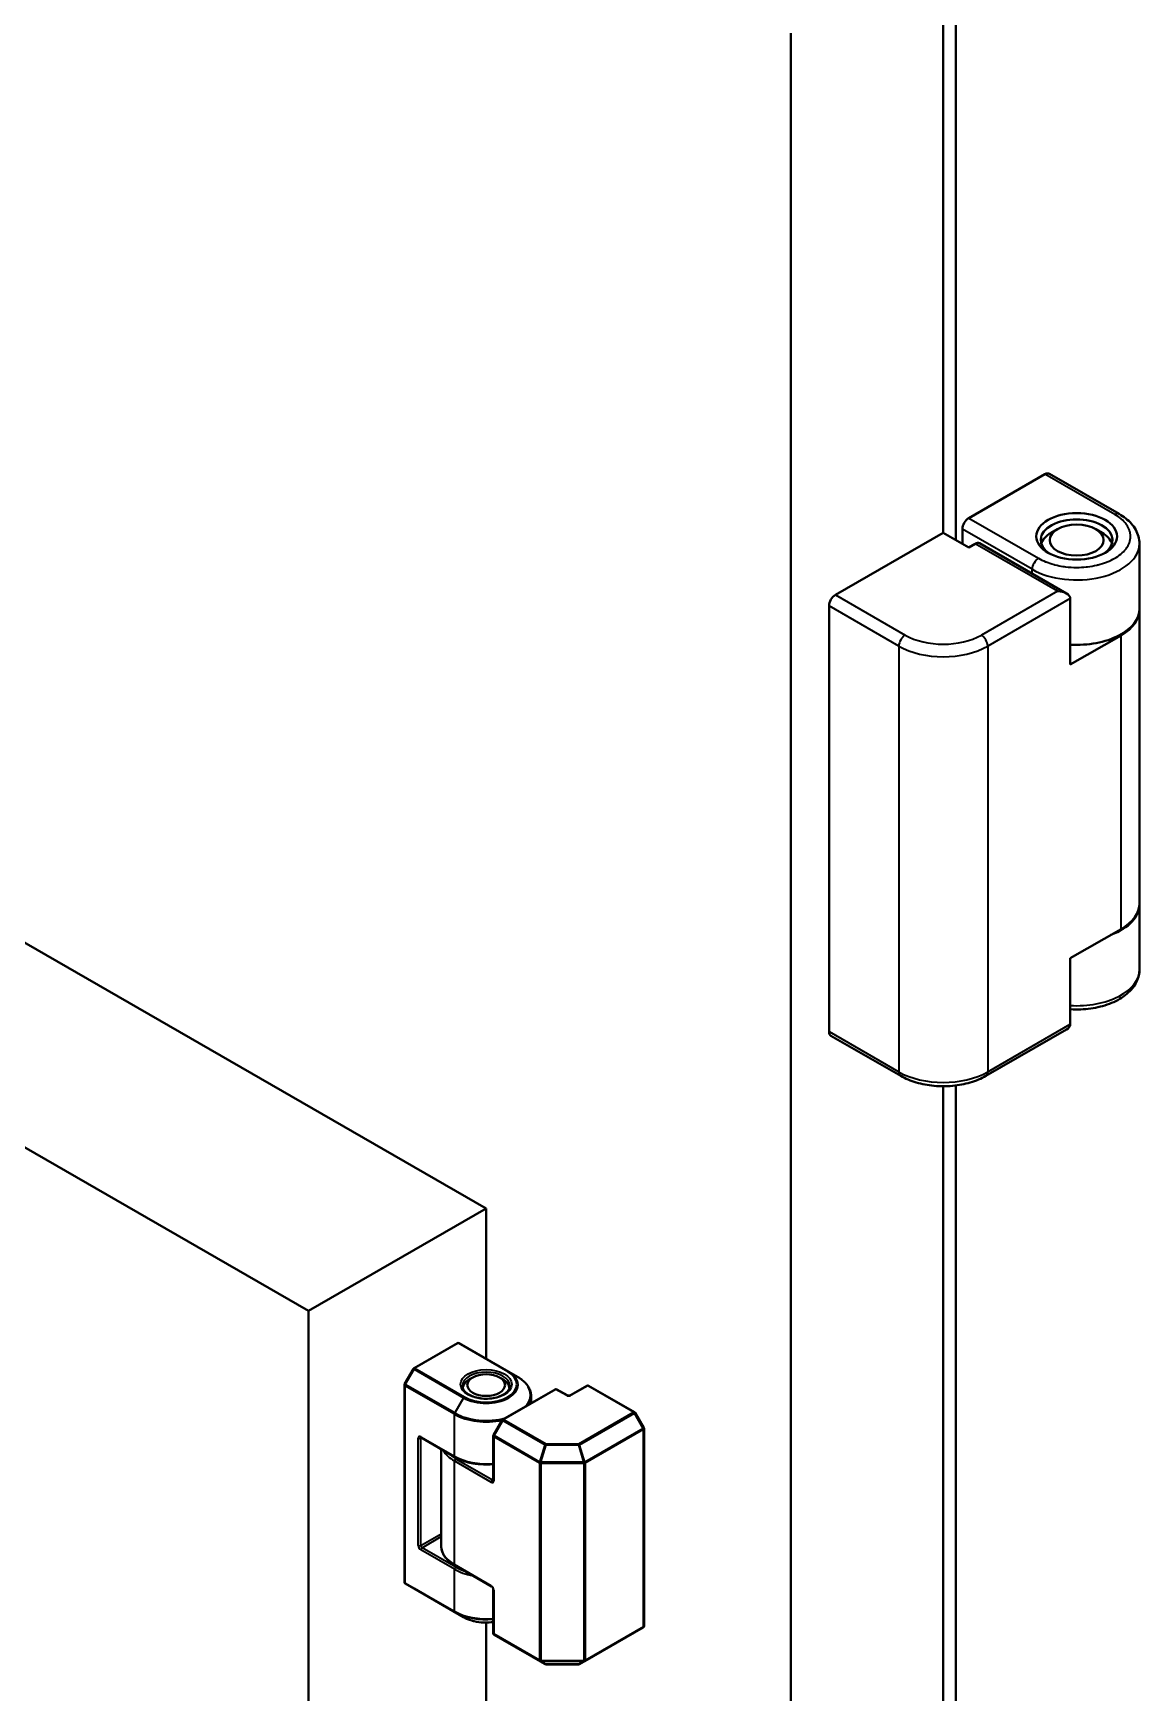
# Model space of a CAD drawing. Header units: millimetres. Extents: x 0 to 2970, y 0 to 2100.
# Drawn here: x 2641.1 to 2702.7, y 1624.2 to 1716.6 of the extents above; entities that cross this region are included whole.
import ezdxf

# ---------------------------------------------------------------- set-up
doc = ezdxf.new("R2010")
doc.units = ezdxf.units.MM
doc.header["$LTSCALE"] = 5
doc.layers.add('가시적인 것(ISO)', color=3, linetype='Continuous', lineweight=40)
doc.layers.add('가시적인 좁은 것(ISO)', color=3, linetype='Continuous', lineweight=35)

msp = doc.modelspace()

# ---------------------------------------------------------------- linework, layer by layer
at = {"layer": '가시적인 것(ISO)'}
for p, q in [((2692.449, 1688.379), (2692.449, 1721.895)), ((2691.742, 1688.786), (2691.742, 1721.488)), ((2683.257, 1454.987), (2683.257, 1716.602)), ((2666.286, 1651.162), (2556.685, 1714.277)), ((2656.387, 1645.461), (2546.785, 1708.576)), ((2697.399, 1692.044), (2693.156, 1689.601)), ((2697.648, 1692.068), (2701.538, 1689.829)), ((2691.742, 1688.786), (2685.732, 1685.325)), ((2693.156, 1687.972), (2691.742, 1688.786)), ((2692.803, 1688.988), (2692.803, 1688.175)), ((2698.102, 1688.987), (2697.747, 1688.781)), ((2700.231, 1688.987), (2700.586, 1688.781)), ((2693.51, 1688.175), (2693.156, 1687.972)), ((2698.605, 1685.41), (2693.759, 1688.2)), ((2702.667, 1684.556), (2702.667, 1688.174)), ((2698.813, 1681.441), (2698.813, 1685.12)), ((2685.378, 1684.713), (2685.378, 1661.004)), ((2702.667, 1684.495), (2702.667, 1668.144)), ((2701.642, 1683.07), (2698.813, 1681.441)), ((2702.667, 1664.465), (2702.667, 1668.083)), ((2698.813, 1665.09), (2701.642, 1666.719)), ((2698.813, 1661.411), (2698.813, 1665.09)), ((2685.482, 1660.774), (2689.371, 1658.535)), ((2698.605, 1661.121), (2694.113, 1658.535)), ((2691.742, 1517.101), (2691.742, 1657.962)), ((2692.449, 1516.694), (2692.449, 1658.006)), ((2666.286, 1651.162), (2656.387, 1645.461)), ((2666.286, 1642.789), (2666.286, 1651.162)), ((2656.387, 1560.027), (2656.387, 1645.461)), ((2664.687, 1643.653), (2662.271, 1642.261)), ((2667.544, 1642.064), (2664.787, 1643.653)), ((2661.745, 1641.378), (2662.234, 1642.224)), ((2661.731, 1641.328), (2661.731, 1630.358)), ((2665.541, 1641.749), (2665.363, 1641.646)), ((2667.032, 1641.749), (2667.209, 1641.646)), ((2667.549, 1642.062), (2668.04, 1641.777)), ((2670.125, 1641.084), (2667.22, 1639.411)), ((2668.786, 1640.312), (2668.786, 1640.717)), ((2670.791, 1640.758), (2670.225, 1641.084)), ((2671.893, 1641.287), (2670.974, 1640.758)), ((2674.545, 1639.818), (2671.993, 1641.287)), ((2675.07, 1638.934), (2674.581, 1639.781)), ((2666.695, 1638.527), (2667.184, 1639.374)), ((2675.084, 1627.915), (2675.084, 1638.884)), ((2662.665, 1638.395), (2664.539, 1637.316)), ((2663.786, 1632.35), (2663.786, 1637.749)), ((2666.681, 1638.477), (2666.681, 1636.038)), ((2666.59, 1630.106), (2664.539, 1631.286)), ((2662.27, 1629.988), (2661.781, 1630.272)), ((2665.028, 1628.4), (2662.271, 1629.988)), ((2666.681, 1629.947), (2666.681, 1627.508)), ((2666.286, 1582.699), (2666.286, 1628.098)), ((2674.545, 1627.545), (2671.488, 1625.785)), ((2674.545, 1627.545), (2675.034, 1627.829)), ((2667.22, 1627.138), (2666.731, 1627.422)), ((2669.569, 1625.785), (2667.22, 1627.138)), ((2671.439, 1625.772), (2669.619, 1625.772))]:
    msp.add_line(p, q, dxfattribs=at)
for centre, start, end in [((2664.737, 1643.566), 60.06401, 119.93599), ((2662.32, 1642.174), 119.93599, 149.99996), ((2661.831, 1641.328), 149.99996, 180), ((2671.943, 1641.201), 60.06401, 119.93599), ((2670.175, 1640.997), 60.06401, 119.93599), ((2674.495, 1639.731), 30.00004, 60.06401), ((2666.781, 1638.477), 149.99996, 180), ((2667.27, 1639.324), 119.93599, 149.99996), ((2674.984, 1638.884), 0, 30.00004), ((2661.831, 1630.358), 180, 239.87236), ((2666.781, 1627.508), 180, 239.87236), ((2674.984, 1627.915), 300.12764, 0), ((2669.619, 1625.872), 240.06401, 270), ((2671.439, 1625.872), 270, 299.93599)]:
    msp.add_arc(centre, 0.1, start, end, dxfattribs=at)
for centre, major_axis, ratio, start_param, end_param in [((2697.399, 1691.635), (0.25, 0.433), 0.578093, 0, 0.783464), ((2693.156, 1689.192), (-0.25, -0.433), 0.578093, 3.925057, 5.495853), ((2699.167, 1688.378), (-2, 0), 0.575862, 2.421213, 7.003565), ((2699.167, 1687.97), (-2, 0), 0.575862, 5.50164, 6.104779), ((2699.167, 1687.97), (2, 0), 0.575862, 0.178407, 0.781546), ((2693.51, 1687.767), (0.25, 0.433), 0.578093, 0, 0.783464), ((2685.732, 1684.916), (-0.25, -0.433), 0.578093, 3.925057, 5.495853), ((2698.106, 1685.12), (-0.707, 0), 0.578093, 3.141593, 4.712389), ((2699.167, 1684.556), (3.5, 0), 0.575862, 4.611201, 6.283185), ((2699.167, 1684.495), (3.5, 0), 0.575862, 5.497787, 6.298397), ((2699.167, 1668.083), (3.5, 0), 0.575862, 5.289993, 6.298397), ((2699.167, 1668.144), (3.5, 0), 0.575862, 5.497787, 6.283185), ((2685.732, 1661.207), (-0.25, -0.433), 0.578093, 5.495853, 6.283185), ((2698.106, 1661.411), (-0.707, 0), 0.578093, 2.354261, 3.141593), ((2666.286, 1641.119), (-1.3, 0), 0.575862, 5.501645, 6.24926), ((2666.286, 1641.119), (1.3, 0), 0.575862, 0.033926, 0.781541)]:
    msp.add_ellipse(centre, major_axis=major_axis, ratio=ratio, start_param=start_param, end_param=end_param, dxfattribs=at)
for centre, major_axis in [((2699.167, 1688.583), (2.25, 0)), ((2699.167, 1688.378), (1.5, 0)), ((2666.286, 1641.323), (-1.05, 0))]:
    msp.add_ellipse(centre, major_axis=major_axis, ratio=0.575862, dxfattribs=at)
for points, knots in [([(2701.538, 1689.829), (2701.668, 1689.754), (2701.791, 1689.671), (2702.018, 1689.491), (2702.122, 1689.394), (2702.307, 1689.185), (2702.388, 1689.073), (2702.523, 1688.834), (2702.576, 1688.708), (2702.648, 1688.446), (2702.667, 1688.31), (2702.667, 1688.174)], [0, 0, 0, 0, 0.1570796, 0.1570796, 0.3141593, 0.3141593, 0.4712389, 0.4712389, 0.6283185, 0.6283185, 0.7853982, 0.7853982, 0.7853982, 0.7853982]), ([(2698.813, 1662.248), (2698.823, 1662.248), (2698.832, 1662.247), (2699.213, 1662.226), (2699.589, 1662.241), (2700.316, 1662.344), (2700.668, 1662.431), (2701.318, 1662.677), (2701.615, 1662.836), (2702.115, 1663.219), (2702.322, 1663.443), (2702.585, 1663.92), (2702.658, 1664.165), (2702.666, 1664.432), (2702.667, 1664.448), (2702.667, 1664.465)], [3.819289, 3.819289, 3.819289, 3.819289, 3.828003, 3.828003, 4.167748, 4.167748, 4.508338, 4.508338, 4.852593, 4.852593, 5.190113, 5.190113, 5.478417, 5.478417, 5.497787, 5.497787, 5.497787, 5.497787]), ([(2689.371, 1658.535), (2689.633, 1658.384), (2689.926, 1658.262), (2690.553, 1658.078), (2690.887, 1658.016), (2691.568, 1657.954), (2691.916, 1657.954), (2692.598, 1658.016), (2692.931, 1658.078), (2693.558, 1658.262), (2693.852, 1658.384), (2694.113, 1658.535)], [3.141593, 3.141593, 3.141593, 3.141593, 3.455752, 3.455752, 3.769911, 3.769911, 4.08407, 4.08407, 4.39823, 4.39823, 4.712389, 4.712389, 4.712389, 4.712389]), ([(2667.544, 1642.064), (2667.545, 1642.064), (2667.545, 1642.064), (2667.546, 1642.064), (2667.546, 1642.063), (2667.547, 1642.063), (2667.547, 1642.063), (2667.548, 1642.063), (2667.548, 1642.062), (2667.549, 1642.062), (2667.549, 1642.062), (2667.549, 1642.062)], [3.141592654, 3.141592654, 3.141592654, 3.141592654, 3.14236323, 3.14236323, 3.143133807, 3.143133807, 3.143904384, 3.143904384, 3.144674961, 3.144674961, 3.145445538, 3.145445538, 3.145445538, 3.145445538]), ([(2668.786, 1640.717), (2668.786, 1640.798), (2668.775, 1640.879), (2668.732, 1641.038), (2668.699, 1641.116), (2668.615, 1641.266), (2668.563, 1641.338), (2668.442, 1641.476), (2668.372, 1641.542), (2668.217, 1641.666), (2668.132, 1641.723), (2668.04, 1641.777)], [2.3561945, 2.3561945, 2.3561945, 2.3561945, 2.5125035, 2.5125035, 2.6688126, 2.6688126, 2.8251217, 2.8251217, 2.9814307, 2.9814307, 3.1377398, 3.1377398, 3.1377398, 3.1377398]), ([(2664.961, 1641.282), (2664.961, 1641.2), (2664.988, 1641.117), (2665.093, 1640.965), (2665.164, 1640.896), (2665.341, 1640.776), (2665.445, 1640.724), (2665.679, 1640.639), (2665.809, 1640.607), (2666.081, 1640.566), (2666.224, 1640.558), (2666.507, 1640.568), (2666.647, 1640.585), (2666.91, 1640.643), (2667.032, 1640.684), (2667.245, 1640.784), (2667.337, 1640.842), (2667.482, 1640.968), (2667.535, 1641.036), (2667.597, 1641.163), (2667.611, 1641.223), (2667.611, 1641.282)], [5.497787, 5.497787, 5.497787, 5.497787, 5.877357, 5.877357, 6.199993, 6.199993, 6.507337, 6.507337, 6.815863, 6.815863, 7.126464, 7.126464, 7.437614, 7.437614, 7.747574, 7.747574, 8.055215, 8.055215, 8.364483, 8.364483, 8.63938, 8.63938, 8.63938, 8.63938]), ([(2670.791, 1640.758), (2670.796, 1640.755), (2670.801, 1640.752), (2670.816, 1640.747), (2670.824, 1640.745), (2670.844, 1640.74), (2670.855, 1640.739), (2670.878, 1640.737), (2670.89, 1640.737), (2670.913, 1640.739), (2670.924, 1640.741), (2670.944, 1640.745), (2670.953, 1640.748), (2670.966, 1640.754), (2670.97, 1640.756), (2670.974, 1640.758)], [1.570796, 1.570796, 1.570796, 1.570796, 1.77729, 1.77729, 2.000673, 2.000673, 2.239747, 2.239747, 2.487793, 2.487793, 2.735538, 2.735538, 2.97324, 2.97324, 3.141593, 3.141593, 3.141593, 3.141593]), ([(2662.652, 1638.401), (2662.652, 1638.401), (2662.652, 1638.401), (2662.653, 1638.401), (2662.654, 1638.4), (2662.659, 1638.398), (2662.662, 1638.397), (2662.665, 1638.395)], [4.3331066, 4.3331066, 4.3331066, 4.3331066, 4.3990032, 4.3990032, 4.5556961, 4.5556961, 4.712389, 4.712389, 4.712389, 4.712389]), ([(2664.539, 1637.316), (2664.732, 1637.205), (2664.955, 1637.113), (2665.437, 1636.976), (2665.697, 1636.93), (2666.2, 1636.892), (2666.443, 1636.894), (2666.681, 1636.916)], [0, 0, 0, 0, 0.3268087, 0.3268087, 0.6528573, 0.6528573, 0.9467814, 0.9467814, 0.9467814, 0.9467814]), ([(2666.681, 1636.038), (2666.681, 1636.034), (2666.681, 1636.031), (2666.68, 1636.026), (2666.68, 1636.024), (2666.679, 1636.023), (2666.679, 1636.023), (2666.679, 1636.023)], [3.1415927, 3.1415927, 3.1415927, 3.1415927, 3.299059, 3.299059, 3.4565254, 3.4565254, 3.5247424, 3.5247424, 3.5247424, 3.5247424]), ([(2663.786, 1632.35), (2663.786, 1632.269), (2663.797, 1632.187), (2663.841, 1632.028), (2663.874, 1631.95), (2663.959, 1631.799), (2664.012, 1631.726), (2664.134, 1631.587), (2664.204, 1631.522), (2664.361, 1631.398), (2664.447, 1631.34), (2664.539, 1631.286)], [0.7853982, 0.7853982, 0.7853982, 0.7853982, 0.9424778, 0.9424778, 1.0995574, 1.0995574, 1.2566371, 1.2566371, 1.4137167, 1.4137167, 1.5707963, 1.5707963, 1.5707963, 1.5707963]), ([(2666.681, 1629.947), (2666.681, 1629.953), (2666.681, 1629.959), (2666.678, 1629.974), (2666.676, 1629.983), (2666.67, 1630.002), (2666.666, 1630.012), (2666.656, 1630.033), (2666.65, 1630.043), (2666.637, 1630.062), (2666.63, 1630.071), (2666.616, 1630.086), (2666.609, 1630.092), (2666.598, 1630.101), (2666.594, 1630.103), (2666.59, 1630.106)], [3.141593, 3.141593, 3.141593, 3.141593, 3.348571, 3.348571, 3.57224, 3.57224, 3.811409, 3.811409, 4.059391, 4.059391, 4.306964, 4.306964, 4.54447, 4.54447, 4.712389, 4.712389, 4.712389, 4.712389]), ([(2665.028, 1628.4), (2665.163, 1628.322), (2665.317, 1628.258), (2665.65, 1628.161), (2665.829, 1628.127), (2666.196, 1628.094), (2666.383, 1628.094), (2666.605, 1628.115), (2666.643, 1628.119), (2666.681, 1628.124)], [0, 0, 0, 0, 0.31493, 0.31493, 0.62986, 0.62986, 0.94479, 0.94479, 1.010812, 1.010812, 1.010812, 1.010812])]:
    msp.add_open_spline(points, degree=3, knots=knots, dxfattribs=at)
at = {"layer": '가시적인 좁은 것(ISO)'}
for p, q in [((2701.288, 1689.804), (2697.399, 1692.044)), ((2693.156, 1689.601), (2697.045, 1687.361)), ((2696.692, 1686.749), (2692.803, 1688.988)), ((2698.106, 1685.529), (2693.51, 1688.175)), ((2696.692, 1686.511), (2696.692, 1686.749)), ((2685.732, 1685.325), (2689.621, 1683.086)), ((2698.106, 1685.529), (2693.863, 1683.086)), ((2698.813, 1685.12), (2694.217, 1682.473)), ((2689.267, 1682.473), (2685.378, 1684.713)), ((2701.642, 1666.719), (2701.642, 1683.07)), ((2689.267, 1682.473), (2689.267, 1658.764)), ((2694.217, 1682.473), (2694.217, 1658.764)), ((2685.378, 1661.004), (2689.267, 1658.764)), ((2694.217, 1658.764), (2698.813, 1661.411)), ((2664.737, 1643.648), (2662.32, 1642.256)), ((2667.494, 1642.06), (2664.737, 1643.648)), ((2662.32, 1642.256), (2665.078, 1640.668)), ((2661.781, 1641.357), (2662.27, 1642.203)), ((2664.539, 1639.769), (2661.781, 1641.357)), ((2662.27, 1642.203), (2665.028, 1640.615)), ((2664.519, 1639.699), (2661.761, 1641.287)), ((2661.761, 1641.287), (2661.761, 1630.318)), ((2665.028, 1640.615), (2664.539, 1639.769)), ((2670.175, 1641.079), (2667.27, 1639.406)), ((2670.741, 1640.753), (2670.175, 1641.079)), ((2671.943, 1641.282), (2671.024, 1640.753)), ((2674.495, 1639.813), (2671.943, 1641.282)), ((2664.519, 1637.362), (2664.519, 1639.699)), ((2671.439, 1638.053), (2674.495, 1639.813)), ((2671.489, 1638), (2674.545, 1639.76)), ((2675.034, 1638.913), (2674.545, 1639.76)), ((2666.731, 1638.506), (2667.22, 1639.353)), ((2667.22, 1639.353), (2669.569, 1638)), ((2667.27, 1639.406), (2669.619, 1638.053)), ((2675.034, 1638.913), (2671.775, 1637.037)), ((2675.054, 1638.844), (2671.796, 1636.967)), ((2675.054, 1627.875), (2675.054, 1638.844)), ((2662.503, 1632.391), (2662.503, 1638.359)), ((2662.645, 1638.441), (2664.519, 1637.362)), ((2662.645, 1638.359), (2662.686, 1638.383)), ((2662.645, 1632.391), (2662.645, 1638.359)), ((2669.262, 1636.967), (2666.711, 1638.436)), ((2666.711, 1638.436), (2666.711, 1635.997)), ((2669.283, 1637.037), (2666.731, 1638.506)), ((2669.283, 1637.037), (2669.569, 1638)), ((2669.333, 1637.025), (2669.619, 1637.988)), ((2669.619, 1638.053), (2671.439, 1638.053)), ((2669.619, 1638.053), (2669.619, 1637.988)), ((2669.619, 1637.988), (2671.439, 1637.988)), ((2671.439, 1637.988), (2671.439, 1638.053)), ((2671.725, 1637.025), (2671.439, 1637.988)), ((2671.775, 1637.037), (2671.489, 1638)), ((2664.519, 1637.096), (2666.569, 1635.915)), ((2664.519, 1631.332), (2664.519, 1637.096)), ((2664.589, 1637.219), (2666.64, 1636.038)), ((2669.262, 1636.967), (2669.262, 1625.998)), ((2671.725, 1637.025), (2669.333, 1637.025)), ((2669.333, 1636.95), (2669.333, 1637.025)), ((2671.725, 1636.95), (2669.333, 1636.95)), ((2669.333, 1636.95), (2669.333, 1625.981)), ((2671.725, 1637.025), (2671.725, 1636.95)), ((2671.725, 1636.95), (2671.725, 1625.981)), ((2671.796, 1636.967), (2671.796, 1625.998)), ((2666.64, 1636.038), (2666.681, 1636.062)), ((2662.645, 1632.391), (2663.786, 1633.048)), ((2664.519, 1631.067), (2662.645, 1632.146)), ((2662.715, 1632.268), (2663.786, 1632.885)), ((2664.589, 1631.189), (2662.715, 1632.268)), ((2666.569, 1630.152), (2664.519, 1631.332)), ((2661.761, 1630.318), (2664.519, 1628.73)), ((2662.27, 1629.988), (2661.781, 1630.272)), ((2661.781, 1630.272), (2664.539, 1628.684)), ((2664.519, 1628.73), (2664.519, 1631.067)), ((2665.028, 1628.4), (2662.27, 1629.988)), ((2666.711, 1629.907), (2666.711, 1627.467)), ((2665.028, 1628.4), (2664.539, 1628.684)), ((2669.262, 1625.998), (2666.711, 1627.467)), ((2674.545, 1627.545), (2671.489, 1625.785)), ((2671.775, 1625.952), (2675.034, 1627.829)), ((2671.796, 1625.998), (2675.054, 1627.875)), ((2674.545, 1627.545), (2675.034, 1627.829)), ((2667.22, 1627.138), (2666.731, 1627.421)), ((2669.283, 1625.952), (2666.731, 1627.421)), ((2669.569, 1625.785), (2667.22, 1627.138)), ((2669.283, 1625.952), (2669.569, 1625.785)), ((2669.333, 1625.981), (2671.725, 1625.981)), ((2669.333, 1625.94), (2669.333, 1625.981)), ((2669.333, 1625.94), (2669.619, 1625.773)), ((2669.333, 1625.94), (2671.725, 1625.94)), ((2671.439, 1625.773), (2669.619, 1625.773)), ((2669.619, 1625.773), (2669.619, 1625.772)), ((2671.725, 1625.94), (2671.439, 1625.773)), ((2671.439, 1625.773), (2671.439, 1625.772)), ((2671.775, 1625.952), (2671.489, 1625.785)), ((2671.725, 1625.981), (2671.725, 1625.94))]:
    msp.add_line(p, q, dxfattribs=at)
for centre, major_axis, ratio, start_param, end_param in [((2701.288, 1689.395), (0.25, 0.433), 0.578093, 0, 0.783464), ((2699.167, 1688.174), (3.5, 0), 0.575862, 3.926991, 6.283185), ((2697.045, 1686.952), (0.25, 0.433), 0.578093, 0.783464, 2.354261), ((2689.621, 1682.677), (-0.25, -0.433), 0.578093, 3.925057, 5.495853), ((2691.742, 1684.307), (-3, 0), 0.575862, 0.785398, 2.356194), ((2693.863, 1682.677), (0.25, -0.433), 0.578093, 0.787332, 2.358128), ((2691.742, 1683.898), (-3.5, 0), 0.575862, 0.785398, 2.356194), ((2699.167, 1664.465), (3.5, 0), 0.575862, 4.611201, 6.283185), ((2689.621, 1658.968), (-0.25, -0.433), 0.578093, 5.495853, 6.283185), ((2691.742, 1660.189), (3.5, 0), 0.575862, 3.926991, 5.497787), ((2693.863, 1658.968), (0.25, -0.433), 0.578093, 0, 0.787332), ((2664.737, 1643.566), (-0.0499, 0.0867), 0.578093, 5.499721, 6.283185), ((2664.737, 1643.566), (0.0499, 0.0867), 0.578093, 0, 0.783465), ((2662.32, 1642.174), (-0.0866, 0.05), 0.001578, 5.328781, 6.283187), ((2662.32, 1642.174), (0.0499, 0.0867), 0.578093, 0.783464, 1.568862), ((2662.32, 1642.174), (-0.0499, 0.0867), 0.578093, 5.499721, 6.283185), ((2661.831, 1641.328), (-0.1, 0), 0.575862, 0, 0.785398), ((2661.831, 1641.328), (-0.0866, 0.05), 0.001578, 5.32878, 6.283185), ((2661.831, 1641.328), (0.0499, 0.0867), 0.578093, 1.568863, 2.354261), ((2666.286, 1641.282), (-1.325, 0), 0.575862, 3.141593, 6.283185), ((2666.286, 1641.34), (1.779, 0), 0.575862, 3.926991, 7.064731), ((2666.286, 1641.364), (1.709, 0), 0.575862, 3.926991, 7.068583), ((2667.494, 1641.978), (0.0499, 0.0867), 0.578093, 0, 0.783469), ((2666.286, 1640.775), (2.471, 0), 0.575862, 5.830536, 7.064731), ((2671.943, 1641.201), (-0.0499, 0.0867), 0.578093, 5.499721, 6.283185), ((2671.943, 1641.201), (0.0499, 0.0867), 0.578093, 0, 0.783464), ((2665.078, 1640.586), (-0.0499, -0.0867), 0.578093, 3.925059, 4.710456), ((2666.286, 1640.717), (2.5, 0), 0.575862, 5.9356, 6.283185), ((2670.175, 1640.997), (-0.0499, 0.0867), 0.578093, 5.499721, 6.283185), ((2670.175, 1640.997), (0.0499, 0.0867), 0.578093, 0, 0.783464), ((2670.741, 1640.671), (0.0499, 0.0867), 0.578093, 0, 0.783464), ((2670.882, 1640.834), (0.2, 0), 0.575862, 3.926991, 5.497787), ((2671.024, 1640.671), (-0.0499, 0.0867), 0.578093, 5.499721, 6.283185), ((2664.589, 1639.74), (0.0499, 0.0867), 0.578093, 1.568867, 2.354267), ((2666.286, 1640.717), (-2.5, 0), 0.575862, 0.785398, 1.937624), ((2666.286, 1640.775), (-2.471, 0), 0.575862, 0.785398, 2.023446), ((2674.495, 1639.731), (0.0499, 0.0867), 0.578093, 0, 0.783464), ((2674.495, 1639.731), (-0.0499, 0.0867), 0.578093, 4.714323, 5.499721), ((2674.495, 1639.731), (0.0866, 0.05), 0.001578, 0, 0.954406), ((2666.781, 1638.477), (-0.0866, 0.05), 0.001578, 5.32878, 6.283185), ((2667.27, 1639.324), (-0.0866, 0.05), 0.001578, 5.328772, 6.283174), ((2667.27, 1639.324), (-0.0499, 0.0867), 0.578093, 5.499721, 6.283185), ((2667.27, 1639.324), (0.0499, 0.0867), 0.578093, 0.783464, 1.568863), ((2674.984, 1638.884), (0.0866, 0.05), 0.001578, 0, 0.954406), ((2674.984, 1638.884), (-0.0499, 0.0867), 0.578093, 3.928925, 4.714323), ((2674.984, 1638.884), (0.1, 0), 0.575862, 5.497787, 6.283185), ((2662.645, 1638.277), (-0.1, 0.173), 0.578093, 5.499721, 7.070517), ((2662.574, 1638.399), (0.1, 0), 0.575862, 3.926991, 5.497787), ((2662.715, 1638.482), (-0.0499, -0.0867), 0.578093, 5.495853, 6.283185), ((2662.715, 1638.318), (-0.0499, 0.0867), 0.578093, 0.166431, 0.787332), ((2666.286, 1638.114), (-2.5, 0), 0.575862, 0.303625, 0.785398), ((2666.781, 1638.477), (-0.1, 0), 0.575862, 0, 0.785398), ((2666.781, 1638.477), (0.0499, 0.0867), 0.578093, 1.568863, 2.354261), ((2669.619, 1637.971), (-0.0499, -0.0867), 0.578093, 3.925057, 4.710455), ((2669.619, 1637.971), (0.0959, -0.0285), 0.164007, 1.619512, 2.16754), ((2671.439, 1637.971), (-0.0499, 0.0867), 0.578093, 4.714323, 5.499721), ((2671.439, 1637.971), (0.0959, 0.0285), 0.164007, 0.974053, 1.522081), ((2666.286, 1638.196), (2.4, 0), 0.575862, 3.661358, 3.926991), ((2666.286, 1638.38), (2.5, 0), 0.575862, 3.926991, 4.871044), ((2664.589, 1637.402), (-0.0499, -0.0867), 0.578093, 5.495853, 6.283185), ((2664.589, 1637.137), (-0.0499, -0.0867), 0.578093, 3.925057, 5.495853), ((2669.333, 1637.008), (0.0499, 0.0867), 0.578093, 1.568863, 2.354261), ((2669.333, 1637.008), (-0.1, 0), 0.575862, 0.785398, 1.570796), ((2669.333, 1637.008), (0.0959, -0.0285), 0.164007, 1.619512, 2.16754), ((2671.725, 1637.008), (0.0959, 0.0285), 0.164007, 0.974053, 1.522081), ((2671.725, 1637.008), (-0.1, 0), 0.575862, 1.570796, 2.356194), ((2671.725, 1637.008), (0.0499, -0.0867), 0.578093, 0.787332, 1.57273), ((2666.64, 1635.956), (-0.0499, -0.0867), 0.578093, 3.925057, 5.495853), ((2666.569, 1636.079), (0.1, -0.173), 0.578093, 5.499721, 7.070517), ((2666.64, 1636.119), (0.0499, -0.0867), 0.578093, 5.499721, 6.116754), ((2666.781, 1636.038), (-0.1, 0), 0.575862, 0, 0.785398), ((2662.645, 1632.309), (0.1, -0.173), 0.578093, 3.928925, 5.499721), ((2662.574, 1632.431), (-0.1, 0), 0.575862, 0.785398, 2.356194), ((2662.715, 1632.35), (-0.0499, 0.0867), 0.578093, 0.787332, 2.358128), ((2662.715, 1632.186), (0.0499, 0.0867), 0.578093, 0.783464, 2.354261), ((2666.286, 1632.35), (-2.5, 0), 0.575862, 0, 0.785398), ((2664.589, 1631.373), (-0.0499, -0.0867), 0.578093, 5.495853, 6.283185), ((2664.589, 1631.107), (0.0499, 0.0867), 0.578093, 0.783464, 2.354261), ((2666.286, 1632.166), (-2.4, 0), 0.575862, 0.785398, 1.051031), ((2661.831, 1630.358), (-0.1, 0), 0.575862, 0, 0.785398), ((2661.831, 1630.358), (-0.0499, -0.0867), 0.578093, 5.495853, 6.281251), ((2661.831, 1630.358), (-0.0502, -0.0865), 0.815969, 0, 0.002729), ((2666.286, 1632.085), (-2.5, 0), 0.575862, 0.785398, 1.267172), ((2666.569, 1629.988), (-0.1, 0.173), 0.578093, 3.928925, 5.499721), ((2666.64, 1630.192), (-0.0499, -0.0867), 0.578093, 5.495853, 6.283185), ((2666.781, 1629.947), (-0.1, 0), 0.575862, 0, 0.785398), ((2664.589, 1628.77), (-0.0499, -0.0867), 0.578093, 5.495856, 6.281253), ((2666.286, 1629.748), (2.5, 0), 0.575862, 3.926991, 4.871044), ((2666.286, 1629.69), (2.471, 0), 0.575862, 3.926991, 4.872941), ((2666.286, 1629.125), (-1.779, 0), 0.575862, 0.785398, 1.794646), ((2666.781, 1627.508), (-0.1, 0), 0.575862, 0, 0.785398), ((2666.781, 1627.508), (-0.0499, -0.0867), 0.578093, 5.495853, 6.281252), ((2674.984, 1627.915), (0.0499, -0.0867), 0.578093, 0.001934, 0.787332), ((2674.984, 1627.915), (0.0502, -0.0865), 0.815969, 6.280456, 6.283185), ((2674.984, 1627.915), (0.1, 0), 0.575862, 5.497787, 6.283185), ((2666.781, 1627.508), (-0.0502, -0.0865), 0.815969, 0, 0.002729), ((2669.333, 1626.039), (0.1, 0), 0.575862, 3.926991, 4.712389), ((2669.333, 1626.039), (-0.0499, -0.0867), 0.578093, 5.495853, 6.281252), ((2669.333, 1626.039), (-0.0504, -0.0864), 0.945565, 0.004848, 0.552877), ((2669.619, 1625.872), (-0.0504, -0.0864), 0.945565, 0.004848, 0.552877), ((2669.619, 1625.872), (-0.0499, -0.0867), 0.578093, 6.281252, 6.283185), ((2671.439, 1625.872), (0.0504, -0.0864), 0.945565, 5.730308, 6.278337), ((2671.439, 1625.872), (0.0499, -0.0867), 0.578093, 0, 0.001934), ((2671.725, 1626.039), (0.1, 0), 0.575862, 4.712389, 5.497787), ((2671.725, 1626.039), (0.0504, -0.0864), 0.945565, 5.730308, 6.278337), ((2671.725, 1626.039), (0.0499, -0.0867), 0.578093, 0.001934, 0.787332)]:
    msp.add_ellipse(centre, major_axis=major_axis, ratio=ratio, start_param=start_param, end_param=end_param, dxfattribs=at)
msp.add_ellipse((2666.286, 1641.364), major_axis=(1.425, 0), ratio=0.575862, dxfattribs=at)
msp.add_open_spline([(2697.045, 1687.361), (2697.167, 1687.291), (2697.298, 1687.228), (2697.439, 1687.171), (2697.448, 1687.167), (2697.457, 1687.163), (2697.467, 1687.159), (2697.607, 1687.104), (2697.754, 1687.055), (2697.909, 1687.014), (2697.931, 1687.008), (2697.952, 1687.003), (2697.975, 1686.997), (2698.115, 1686.962), (2698.258, 1686.934), (2698.404, 1686.912), (2698.453, 1686.904), (2698.501, 1686.898), (2698.552, 1686.892), (2698.755, 1686.867), (2698.96, 1686.855), (2699.167, 1686.855), (2699.348, 1686.855), (2699.527, 1686.864), (2699.705, 1686.883), (2699.731, 1686.886), (2699.757, 1686.889), (2699.781, 1686.892), (2699.955, 1686.913), (2700.124, 1686.942), (2700.288, 1686.98), (2700.312, 1686.986), (2700.336, 1686.992), (2700.358, 1686.997), (2700.526, 1687.039), (2700.685, 1687.089), (2700.836, 1687.147), (2700.847, 1687.151), (2700.857, 1687.155), (2700.867, 1687.159), (2701.018, 1687.219), (2701.158, 1687.286), (2701.288, 1687.361), (2701.41, 1687.431), (2701.52, 1687.507), (2701.619, 1687.588), (2701.626, 1687.593), (2701.632, 1687.598), (2701.639, 1687.604), (2701.735, 1687.684), (2701.819, 1687.769), (2701.89, 1687.858), (2701.9, 1687.871), (2701.91, 1687.883), (2701.92, 1687.897), (2701.98, 1687.977), (2702.03, 1688.059), (2702.068, 1688.144), (2702.081, 1688.172), (2702.092, 1688.2), (2702.103, 1688.229), (2702.145, 1688.345), (2702.167, 1688.464), (2702.167, 1688.583), (2702.167, 1688.687), (2702.151, 1688.79), (2702.118, 1688.893), (2702.113, 1688.907), (2702.108, 1688.922), (2702.103, 1688.937), (2702.067, 1689.037), (2702.015, 1689.134), (2701.949, 1689.228), (2701.94, 1689.242), (2701.93, 1689.256), (2701.92, 1689.269), (2701.848, 1689.365), (2701.761, 1689.457), (2701.659, 1689.544), (2701.652, 1689.55), (2701.645, 1689.556), (2701.639, 1689.562), (2701.535, 1689.649), (2701.418, 1689.729), (2701.288, 1689.804)], degree=3, knots=[0, 0, 0, 0, 0.058594, 0.058594, 0.058594, 0.0625, 0.0625, 0.0625, 0.117187, 0.117187, 0.117187, 0.125, 0.125, 0.125, 0.171875, 0.171875, 0.171875, 0.1875, 0.1875, 0.1875, 0.25, 0.25, 0.25, 0.304687, 0.304687, 0.304687, 0.3125, 0.3125, 0.3125, 0.367187, 0.367187, 0.367187, 0.375, 0.375, 0.375, 0.433594, 0.433594, 0.433594, 0.4375, 0.4375, 0.4375, 0.5, 0.5, 0.5, 0.558594, 0.558594, 0.558594, 0.5625, 0.5625, 0.5625, 0.617187, 0.617187, 0.617187, 0.625, 0.625, 0.625, 0.671875, 0.671875, 0.671875, 0.6875, 0.6875, 0.6875, 0.75, 0.75, 0.75, 0.804687, 0.804687, 0.804687, 0.8125, 0.8125, 0.8125, 0.867187, 0.867187, 0.867187, 0.875, 0.875, 0.875, 0.933594, 0.933594, 0.933594, 0.9375, 0.9375, 0.9375, 1, 1, 1, 1], dxfattribs=at)

doc.saveas('drawing.dxf')
